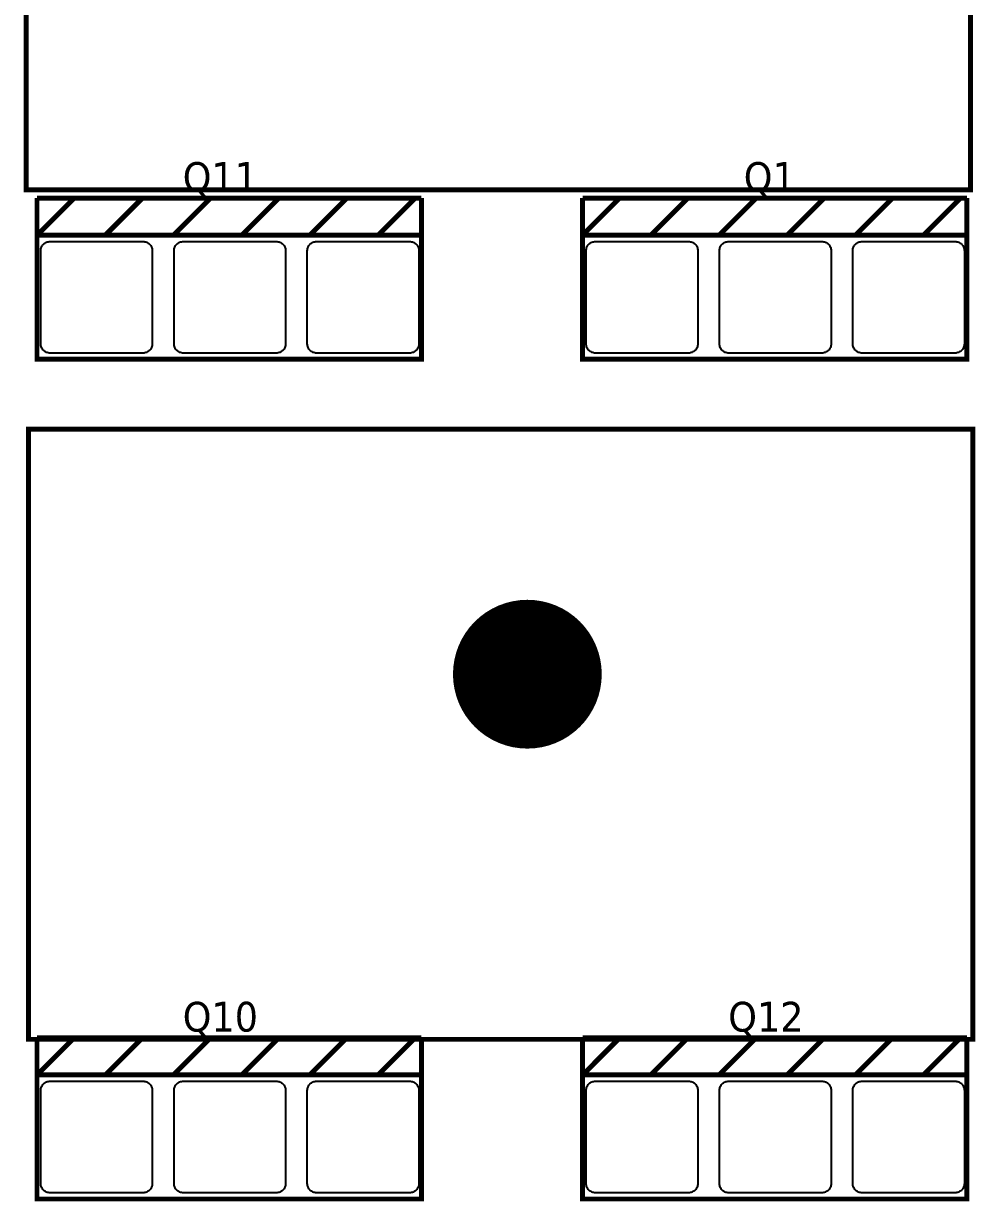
# Model space of a CAD drawing. Header units: millimetres. Extents: x 123.5 to 144.3, y 105.4 to 121.6.
# Drawn here: x 132.826 to 135.59, y 111.09 to 114.51 of the extents above; entities that cross this region are included whole.
import ezdxf

# ---------------------------------------------------------------- set-up
doc = ezdxf.new("R2010")
doc.units = ezdxf.units.MM
doc.layers.add('DESC', color=250, linetype='Continuous')
doc.styles.get("Standard").update_dxf_attribs({"font": 'tahoma.ttf'})

# ---------------------------------------------------------------- blocks, each defined once
blk = doc.blocks.new('EPAD')
at = {"const_width": 0.5}
blk.add_lwpolyline([(-0.25, 0, 1), (0.25, 0, 1)], format="xyb", close=True, dxfattribs=at)
blk = doc.blocks.new('PuenteH')
at = {"const_width": 0.008}
for points in [[(134.3395, 114.8517), (135.8631, 114.8517), (135.8631, 115.8359), (134.3395, 115.8359), (134.3395, 114.8517)], [(134.3395, 114.8517), (135.8631, 114.8517), (135.8631, 115.8359), (134.3395, 115.8359), (134.3395, 114.8517)], [(134.3395, 114.8517), (135.8631, 114.8517), (135.8631, 115.8359), (134.3395, 115.8359), (134.3395, 114.8517)], [(134.3572, 114.8384), (134.9772, 114.8384)], [(134.3572, 114.7784), (134.4172, 114.8384)], [(134.3572, 114.7784), (134.3572, 114.8384)], [(134.3572, 114.8384), (134.9772, 114.8384)], [(134.3572, 114.7784), (134.4172, 114.8384)], [(134.3572, 114.7784), (134.3572, 114.8384)], [(134.3572, 114.8384), (134.9772, 114.8384)], [(134.3572, 114.7784), (134.4172, 114.8384)], [(134.3572, 114.7784), (134.3572, 114.8384)], [(134.4672, 114.7784), (134.5272, 114.8384)], [(134.4672, 114.7784), (134.5272, 114.8384)], [(134.4672, 114.7784), (134.5272, 114.8384)], [(134.5772, 114.7784), (134.6372, 114.8384)], [(134.5772, 114.7784), (134.6372, 114.8384)], [(134.5772, 114.7784), (134.6372, 114.8384)], [(134.6872, 114.7784), (134.7472, 114.8384)], [(134.6872, 114.7784), (134.7472, 114.8384)], [(134.6872, 114.7784), (134.7472, 114.8384)], [(134.7972, 114.7784), (134.8572, 114.8384)], [(134.7972, 114.7784), (134.8572, 114.8384)], [(134.7972, 114.7784), (134.8572, 114.8384)], [(134.9072, 114.7784), (134.9672, 114.8384)], [(134.9072, 114.7784), (134.9672, 114.8384)], [(134.9072, 114.7784), (134.9672, 114.8384)], [(134.9072, 114.7784), (134.9672, 114.8384)], [(134.9072, 114.7784), (134.9672, 114.8384)], [(134.9072, 114.7784), (134.9672, 114.8384)], [(134.9772, 114.7784), (134.9772, 114.8384)], [(134.9772, 114.7784), (134.9772, 114.8384)], [(134.9772, 114.7784), (134.9772, 114.8384)], [(135.2372, 114.8384), (135.8572, 114.8384)], [(135.2372, 114.7784), (135.2972, 114.8384)], [(135.2372, 114.7784), (135.2372, 114.8384)], [(135.2372, 114.8384), (135.8572, 114.8384)], [(135.2372, 114.7784), (135.2972, 114.8384)], [(135.2372, 114.7784), (135.2372, 114.8384)], [(135.2372, 114.8384), (135.8572, 114.8384)], [(135.2372, 114.7784), (135.2972, 114.8384)], [(135.2372, 114.7784), (135.2372, 114.8384)], [(135.3472, 114.7784), (135.4072, 114.8384)], [(135.3472, 114.7784), (135.4072, 114.8384)], [(135.3472, 114.7784), (135.4072, 114.8384)], [(135.4572, 114.7784), (135.5172, 114.8384)], [(135.4572, 114.7784), (135.5172, 114.8384)], [(135.4572, 114.7784), (135.5172, 114.8384)], [(135.5672, 114.7784), (135.6272, 114.8384)], [(135.5672, 114.7784), (135.6272, 114.8384)], [(135.5672, 114.7784), (135.6272, 114.8384)], [(135.6772, 114.7784), (135.7372, 114.8384)], [(135.6772, 114.7784), (135.7372, 114.8384)], [(135.6772, 114.7784), (135.7372, 114.8384)], [(135.7872, 114.7784), (135.8472, 114.8384)], [(135.7872, 114.7784), (135.8472, 114.8384)], [(135.7872, 114.7784), (135.8472, 114.8384)], [(135.7872, 114.7784), (135.8472, 114.8384)], [(135.7872, 114.7784), (135.8472, 114.8384)], [(135.7872, 114.7784), (135.8472, 114.8384)], [(135.8572, 114.7784), (135.8572, 114.8384)], [(135.8572, 114.7784), (135.8572, 114.8384)], [(135.8572, 114.7784), (135.8572, 114.8384)], [(134.3572, 114.7784), (134.9772, 114.7784), (134.9772, 114.5784), (134.3572, 114.5784), (134.3572, 114.7784)], [(134.3572, 114.7784), (134.9772, 114.7784), (134.9772, 114.5784), (134.3572, 114.5784), (134.3572, 114.7784)], [(134.3572, 114.7784), (134.9772, 114.7784), (134.9772, 114.5784), (134.3572, 114.5784), (134.3572, 114.7784)], [(135.2372, 114.7784), (135.8572, 114.7784), (135.8572, 114.5784), (135.2372, 114.5784), (135.2372, 114.7784)], [(135.2372, 114.7784), (135.8572, 114.7784), (135.8572, 114.5784), (135.2372, 114.5784), (135.2372, 114.7784)], [(135.2372, 114.7784), (135.8572, 114.7784), (135.8572, 114.5784), (135.2372, 114.5784), (135.2372, 114.7784)], [(134.3434, 113.4816), (135.867, 113.4816), (135.867, 114.4658), (134.3434, 114.4658), (134.3434, 113.4816)], [(134.3434, 113.4816), (135.867, 113.4816), (135.867, 114.4658), (134.3434, 114.4658), (134.3434, 113.4816)], [(134.3434, 113.4816), (135.867, 113.4816), (135.867, 114.4658), (134.3434, 114.4658), (134.3434, 113.4816)], [(134.3572, 113.4841), (134.9772, 113.4841)], [(134.3572, 113.4241), (134.4172, 113.4841)], [(134.3572, 113.4241), (134.3572, 113.4841)], [(134.3572, 113.4841), (134.9772, 113.4841)], [(134.3572, 113.4241), (134.4172, 113.4841)], [(134.3572, 113.4241), (134.3572, 113.4841)], [(134.3572, 113.4841), (134.9772, 113.4841)], [(134.3572, 113.4241), (134.4172, 113.4841)], [(134.3572, 113.4241), (134.3572, 113.4841)], [(134.4672, 113.4241), (134.5272, 113.4841)], [(134.4672, 113.4241), (134.5272, 113.4841)], [(134.4672, 113.4241), (134.5272, 113.4841)], [(134.5772, 113.4241), (134.6372, 113.4841)], [(134.5772, 113.4241), (134.6372, 113.4841)], [(134.5772, 113.4241), (134.6372, 113.4841)], [(134.6872, 113.4241), (134.7472, 113.4841)], [(134.6872, 113.4241), (134.7472, 113.4841)], [(134.6872, 113.4241), (134.7472, 113.4841)], [(134.7972, 113.4241), (134.8572, 113.4841)], [(134.7972, 113.4241), (134.8572, 113.4841)], [(134.7972, 113.4241), (134.8572, 113.4841)], [(134.9072, 113.4241), (134.9672, 113.4841)], [(134.9072, 113.4241), (134.9672, 113.4841)], [(134.9072, 113.4241), (134.9672, 113.4841)], [(134.9072, 113.4241), (134.9672, 113.4841)], [(134.9072, 113.4241), (134.9672, 113.4841)], [(134.9072, 113.4241), (134.9672, 113.4841)], [(134.9772, 113.4241), (134.9772, 113.4841)], [(134.9772, 113.4241), (134.9772, 113.4841)], [(134.9772, 113.4241), (134.9772, 113.4841)], [(135.2372, 113.4841), (135.8572, 113.4841)], [(135.2372, 113.4241), (135.2972, 113.4841)], [(135.2372, 113.4241), (135.2372, 113.4841)], [(135.2372, 113.4841), (135.8572, 113.4841)], [(135.2372, 113.4241), (135.2972, 113.4841)], [(135.2372, 113.4241), (135.2372, 113.4841)], [(135.2372, 113.4841), (135.8572, 113.4841)], [(135.2372, 113.4241), (135.2972, 113.4841)], [(135.2372, 113.4241), (135.2372, 113.4841)], [(135.3472, 113.4241), (135.4072, 113.4841)], [(135.3472, 113.4241), (135.4072, 113.4841)], [(135.3472, 113.4241), (135.4072, 113.4841)], [(135.4572, 113.4241), (135.5172, 113.4841)], [(135.4572, 113.4241), (135.5172, 113.4841)], [(135.4572, 113.4241), (135.5172, 113.4841)], [(135.5672, 113.4241), (135.6272, 113.4841)], [(135.5672, 113.4241), (135.6272, 113.4841)], [(135.5672, 113.4241), (135.6272, 113.4841)], [(135.6772, 113.4241), (135.7372, 113.4841)], [(135.6772, 113.4241), (135.7372, 113.4841)], [(135.6772, 113.4241), (135.7372, 113.4841)], [(135.7872, 113.4241), (135.8472, 113.4841)], [(135.7872, 113.4241), (135.8472, 113.4841)], [(135.7872, 113.4241), (135.8472, 113.4841)], [(135.7872, 113.4241), (135.8472, 113.4841)], [(135.7872, 113.4241), (135.8472, 113.4841)], [(135.7872, 113.4241), (135.8472, 113.4841)], [(135.8572, 113.4241), (135.8572, 113.4841)], [(135.8572, 113.4241), (135.8572, 113.4841)], [(135.8572, 113.4241), (135.8572, 113.4841)], [(134.3572, 113.4241), (134.9772, 113.4241), (134.9772, 113.2241), (134.3572, 113.2241), (134.3572, 113.4241)], [(134.3572, 113.4241), (134.9772, 113.4241), (134.9772, 113.2241), (134.3572, 113.2241), (134.3572, 113.4241)], [(134.3572, 113.4241), (134.9772, 113.4241), (134.9772, 113.2241), (134.3572, 113.2241), (134.3572, 113.4241)], [(135.2372, 113.4241), (135.8572, 113.4241), (135.8572, 113.2241), (135.2372, 113.2241), (135.2372, 113.4241)], [(135.2372, 113.4241), (135.8572, 113.4241), (135.8572, 113.2241), (135.2372, 113.2241), (135.2372, 113.4241)], [(135.2372, 113.4241), (135.8572, 113.4241), (135.8572, 113.2241), (135.2372, 113.2241), (135.2372, 113.4241)]]:
    blk.add_lwpolyline(points, dxfattribs=at)
for points in [[(134.3782, 114.7684), (134.5282, 114.7684), (134.5298, 114.7684), (134.5313, 114.7681), (134.5327, 114.7678), (134.5341, 114.7673), (134.5354, 114.7667), (134.5367, 114.7659), (134.5378, 114.7651), (134.5389, 114.7641), (134.5399, 114.7631), (134.5407, 114.7619), (134.5415, 114.7607), (134.5421, 114.7594), (134.5426, 114.758), (134.5429, 114.7565), (134.5432, 114.755), (134.5432, 114.7534), (134.5432, 114.6034), (134.5432, 114.6019), (134.5429, 114.6004), (134.5426, 114.5989), (134.5421, 114.5975), (134.5415, 114.5962), (134.5407, 114.595), (134.5399, 114.5938), (134.5389, 114.5928), (134.5378, 114.5918), (134.5367, 114.591), (134.5354, 114.5902), (134.5341, 114.5896), (134.5327, 114.5891), (134.5313, 114.5887), (134.5298, 114.5885), (134.5282, 114.5884), (134.3782, 114.5884), (134.3767, 114.5885), (134.3752, 114.5887), (134.3737, 114.5891), (134.3723, 114.5896), (134.371, 114.5902), (134.3698, 114.591), (134.3686, 114.5918), (134.3676, 114.5928), (134.3666, 114.5938), (134.3658, 114.595), (134.365, 114.5962), (134.3644, 114.5975), (134.3639, 114.5989), (134.3635, 114.6004), (134.3633, 114.6019), (134.3632, 114.6034), (134.3632, 114.7534), (134.3633, 114.755), (134.3635, 114.7565), (134.3639, 114.758), (134.3644, 114.7594), (134.365, 114.7607), (134.3658, 114.7619), (134.3666, 114.7631), (134.3676, 114.7641), (134.3686, 114.7651), (134.3698, 114.7659), (134.371, 114.7667), (134.3723, 114.7673), (134.3737, 114.7678), (134.3752, 114.7681), (134.3767, 114.7684), (134.3782, 114.7684)], [(134.5932, 114.7684), (134.7432, 114.7684), (134.7448, 114.7684), (134.7463, 114.7681), (134.7477, 114.7678), (134.7491, 114.7673), (134.7504, 114.7667), (134.7517, 114.7659), (134.7528, 114.7651), (134.7539, 114.7641), (134.7549, 114.7631), (134.7557, 114.7619), (134.7565, 114.7607), (134.7571, 114.7594), (134.7576, 114.758), (134.7579, 114.7565), (134.7582, 114.755), (134.7582, 114.7534), (134.7582, 114.6034), (134.7582, 114.6019), (134.7579, 114.6004), (134.7576, 114.5989), (134.7571, 114.5975), (134.7565, 114.5962), (134.7557, 114.595), (134.7549, 114.5938), (134.7539, 114.5928), (134.7528, 114.5918), (134.7517, 114.591), (134.7504, 114.5902), (134.7491, 114.5896), (134.7477, 114.5891), (134.7463, 114.5887), (134.7448, 114.5885), (134.7432, 114.5884), (134.5932, 114.5884), (134.5917, 114.5885), (134.5902, 114.5887), (134.5887, 114.5891), (134.5873, 114.5896), (134.586, 114.5902), (134.5848, 114.591), (134.5836, 114.5918), (134.5826, 114.5928), (134.5816, 114.5938), (134.5808, 114.595), (134.58, 114.5962), (134.5794, 114.5975), (134.5789, 114.5989), (134.5785, 114.6004), (134.5783, 114.6019), (134.5782, 114.6034), (134.5782, 114.7534), (134.5783, 114.755), (134.5785, 114.7565), (134.5789, 114.758), (134.5794, 114.7594), (134.58, 114.7607), (134.5808, 114.7619), (134.5816, 114.7631), (134.5826, 114.7641), (134.5836, 114.7651), (134.5848, 114.7659), (134.586, 114.7667), (134.5873, 114.7673), (134.5887, 114.7678), (134.5902, 114.7681), (134.5917, 114.7684), (134.5932, 114.7684)], [(134.8082, 114.7684), (134.9582, 114.7684), (134.9598, 114.7684), (134.9613, 114.7681), (134.9627, 114.7678), (134.9641, 114.7673), (134.9654, 114.7667), (134.9667, 114.7659), (134.9678, 114.7651), (134.9689, 114.7641), (134.9699, 114.7631), (134.9707, 114.7619), (134.9715, 114.7607), (134.9721, 114.7594), (134.9726, 114.758), (134.9729, 114.7565), (134.9732, 114.755), (134.9732, 114.7534), (134.9732, 114.6034), (134.9732, 114.6019), (134.9729, 114.6004), (134.9726, 114.5989), (134.9721, 114.5975), (134.9715, 114.5962), (134.9707, 114.595), (134.9699, 114.5938), (134.9689, 114.5928), (134.9678, 114.5918), (134.9667, 114.591), (134.9654, 114.5902), (134.9641, 114.5896), (134.9627, 114.5891), (134.9613, 114.5887), (134.9598, 114.5885), (134.9582, 114.5884), (134.8082, 114.5884), (134.8067, 114.5885), (134.8052, 114.5887), (134.8037, 114.5891), (134.8023, 114.5896), (134.801, 114.5902), (134.7998, 114.591), (134.7986, 114.5918), (134.7976, 114.5928), (134.7966, 114.5938), (134.7958, 114.595), (134.795, 114.5962), (134.7944, 114.5975), (134.7939, 114.5989), (134.7935, 114.6004), (134.7933, 114.6019), (134.7932, 114.6034), (134.7932, 114.7534), (134.7933, 114.755), (134.7935, 114.7565), (134.7939, 114.758), (134.7944, 114.7594), (134.795, 114.7607), (134.7958, 114.7619), (134.7966, 114.7631), (134.7976, 114.7641), (134.7986, 114.7651), (134.7998, 114.7659), (134.801, 114.7667), (134.8023, 114.7673), (134.8037, 114.7678), (134.8052, 114.7681), (134.8067, 114.7684), (134.8082, 114.7684)], [(135.2582, 114.7684), (135.4082, 114.7684), (135.4097, 114.7684), (135.4112, 114.7681), (135.4127, 114.7678), (135.4141, 114.7673), (135.4154, 114.7667), (135.4166, 114.7659), (135.4178, 114.7651), (135.4188, 114.7641), (135.4198, 114.7631), (135.4206, 114.7619), (135.4214, 114.7607), (135.422, 114.7594), (135.4225, 114.758), (135.4229, 114.7565), (135.4231, 114.755), (135.4232, 114.7534), (135.4232, 114.6034), (135.4231, 114.6019), (135.4229, 114.6004), (135.4225, 114.5989), (135.422, 114.5975), (135.4214, 114.5962), (135.4206, 114.595), (135.4198, 114.5938), (135.4188, 114.5928), (135.4178, 114.5918), (135.4166, 114.591), (135.4154, 114.5902), (135.4141, 114.5896), (135.4127, 114.5891), (135.4112, 114.5887), (135.4097, 114.5885), (135.4082, 114.5884), (135.2582, 114.5884), (135.2566, 114.5885), (135.2551, 114.5887), (135.2536, 114.5891), (135.2522, 114.5896), (135.2509, 114.5902), (135.2497, 114.591), (135.2485, 114.5918), (135.2475, 114.5928), (135.2465, 114.5938), (135.2457, 114.595), (135.2449, 114.5962), (135.2443, 114.5975), (135.2438, 114.5989), (135.2435, 114.6004), (135.2432, 114.6019), (135.2432, 114.6034), (135.2432, 114.7534), (135.2432, 114.755), (135.2435, 114.7565), (135.2438, 114.758), (135.2443, 114.7594), (135.2449, 114.7607), (135.2457, 114.7619), (135.2465, 114.7631), (135.2475, 114.7641), (135.2485, 114.7651), (135.2497, 114.7659), (135.2509, 114.7667), (135.2522, 114.7673), (135.2536, 114.7678), (135.2551, 114.7681), (135.2566, 114.7684), (135.2582, 114.7684)], [(135.4732, 114.7684), (135.6232, 114.7684), (135.6247, 114.7684), (135.6262, 114.7681), (135.6277, 114.7678), (135.6291, 114.7673), (135.6304, 114.7667), (135.6316, 114.7659), (135.6328, 114.7651), (135.6338, 114.7641), (135.6348, 114.7631), (135.6356, 114.7619), (135.6364, 114.7607), (135.637, 114.7594), (135.6375, 114.758), (135.6379, 114.7565), (135.6381, 114.755), (135.6382, 114.7534), (135.6382, 114.6034), (135.6381, 114.6019), (135.6379, 114.6004), (135.6375, 114.5989), (135.637, 114.5975), (135.6364, 114.5962), (135.6356, 114.595), (135.6348, 114.5938), (135.6338, 114.5928), (135.6328, 114.5918), (135.6316, 114.591), (135.6304, 114.5902), (135.6291, 114.5896), (135.6277, 114.5891), (135.6262, 114.5887), (135.6247, 114.5885), (135.6232, 114.5884), (135.4732, 114.5884), (135.4716, 114.5885), (135.4701, 114.5887), (135.4686, 114.5891), (135.4672, 114.5896), (135.4659, 114.5902), (135.4647, 114.591), (135.4635, 114.5918), (135.4625, 114.5928), (135.4615, 114.5938), (135.4607, 114.595), (135.4599, 114.5962), (135.4593, 114.5975), (135.4588, 114.5989), (135.4585, 114.6004), (135.4582, 114.6019), (135.4582, 114.6034), (135.4582, 114.7534), (135.4582, 114.755), (135.4585, 114.7565), (135.4588, 114.758), (135.4593, 114.7594), (135.4599, 114.7607), (135.4607, 114.7619), (135.4615, 114.7631), (135.4625, 114.7641), (135.4635, 114.7651), (135.4647, 114.7659), (135.4659, 114.7667), (135.4672, 114.7673), (135.4686, 114.7678), (135.4701, 114.7681), (135.4716, 114.7684), (135.4732, 114.7684)], [(135.6882, 114.7684), (135.8382, 114.7684), (135.8397, 114.7684), (135.8412, 114.7681), (135.8427, 114.7678), (135.8441, 114.7673), (135.8454, 114.7667), (135.8466, 114.7659), (135.8478, 114.7651), (135.8488, 114.7641), (135.8498, 114.7631), (135.8506, 114.7619), (135.8514, 114.7607), (135.852, 114.7594), (135.8525, 114.758), (135.8529, 114.7565), (135.8531, 114.755), (135.8532, 114.7534), (135.8532, 114.6034), (135.8531, 114.6019), (135.8529, 114.6004), (135.8525, 114.5989), (135.852, 114.5975), (135.8514, 114.5962), (135.8506, 114.595), (135.8498, 114.5938), (135.8488, 114.5928), (135.8478, 114.5918), (135.8466, 114.591), (135.8454, 114.5902), (135.8441, 114.5896), (135.8427, 114.5891), (135.8412, 114.5887), (135.8397, 114.5885), (135.8382, 114.5884), (135.6882, 114.5884), (135.6866, 114.5885), (135.6851, 114.5887), (135.6836, 114.5891), (135.6822, 114.5896), (135.6809, 114.5902), (135.6797, 114.591), (135.6785, 114.5918), (135.6775, 114.5928), (135.6765, 114.5938), (135.6757, 114.595), (135.6749, 114.5962), (135.6743, 114.5975), (135.6738, 114.5989), (135.6735, 114.6004), (135.6732, 114.6019), (135.6732, 114.6034), (135.6732, 114.7534), (135.6732, 114.755), (135.6735, 114.7565), (135.6738, 114.758), (135.6743, 114.7594), (135.6749, 114.7607), (135.6757, 114.7619), (135.6765, 114.7631), (135.6775, 114.7641), (135.6785, 114.7651), (135.6797, 114.7659), (135.6809, 114.7667), (135.6822, 114.7673), (135.6836, 114.7678), (135.6851, 114.7681), (135.6866, 114.7684), (135.6882, 114.7684)], [(134.3782, 113.4141), (134.5282, 113.4141), (134.5298, 113.414), (134.5313, 113.4138), (134.5327, 113.4135), (134.5341, 113.413), (134.5354, 113.4123), (134.5367, 113.4116), (134.5378, 113.4107), (134.5389, 113.4098), (134.5399, 113.4087), (134.5407, 113.4076), (134.5415, 113.4063), (134.5421, 113.405), (134.5426, 113.4036), (134.5429, 113.4022), (134.5432, 113.4007), (134.5432, 113.3991), (134.5432, 113.2491), (134.5432, 113.2476), (134.5429, 113.2461), (134.5426, 113.2446), (134.5421, 113.2432), (134.5415, 113.2419), (134.5407, 113.2407), (134.5399, 113.2395), (134.5389, 113.2385), (134.5378, 113.2375), (134.5367, 113.2366), (134.5354, 113.2359), (134.5341, 113.2353), (134.5327, 113.2348), (134.5313, 113.2344), (134.5298, 113.2342), (134.5282, 113.2341), (134.3782, 113.2341), (134.3767, 113.2342), (134.3752, 113.2344), (134.3737, 113.2348), (134.3723, 113.2353), (134.371, 113.2359), (134.3698, 113.2366), (134.3686, 113.2375), (134.3676, 113.2385), (134.3666, 113.2395), (134.3658, 113.2407), (134.365, 113.2419), (134.3644, 113.2432), (134.3639, 113.2446), (134.3635, 113.2461), (134.3633, 113.2476), (134.3632, 113.2491), (134.3632, 113.3991), (134.3633, 113.4007), (134.3635, 113.4022), (134.3639, 113.4036), (134.3644, 113.405), (134.365, 113.4063), (134.3658, 113.4076), (134.3666, 113.4087), (134.3676, 113.4098), (134.3686, 113.4107), (134.3698, 113.4116), (134.371, 113.4123), (134.3723, 113.413), (134.3737, 113.4135), (134.3752, 113.4138), (134.3767, 113.414), (134.3782, 113.4141)], [(134.5932, 113.4141), (134.7432, 113.4141), (134.7448, 113.414), (134.7463, 113.4138), (134.7477, 113.4135), (134.7491, 113.413), (134.7504, 113.4123), (134.7517, 113.4116), (134.7528, 113.4107), (134.7539, 113.4098), (134.7549, 113.4087), (134.7557, 113.4076), (134.7565, 113.4063), (134.7571, 113.405), (134.7576, 113.4036), (134.7579, 113.4022), (134.7582, 113.4007), (134.7582, 113.3991), (134.7582, 113.2491), (134.7582, 113.2476), (134.7579, 113.2461), (134.7576, 113.2446), (134.7571, 113.2432), (134.7565, 113.2419), (134.7557, 113.2407), (134.7549, 113.2395), (134.7539, 113.2385), (134.7528, 113.2375), (134.7517, 113.2366), (134.7504, 113.2359), (134.7491, 113.2353), (134.7477, 113.2348), (134.7463, 113.2344), (134.7448, 113.2342), (134.7432, 113.2341), (134.5932, 113.2341), (134.5917, 113.2342), (134.5902, 113.2344), (134.5887, 113.2348), (134.5873, 113.2353), (134.586, 113.2359), (134.5848, 113.2366), (134.5836, 113.2375), (134.5826, 113.2385), (134.5816, 113.2395), (134.5808, 113.2407), (134.58, 113.2419), (134.5794, 113.2432), (134.5789, 113.2446), (134.5785, 113.2461), (134.5783, 113.2476), (134.5782, 113.2491), (134.5782, 113.3991), (134.5783, 113.4007), (134.5785, 113.4022), (134.5789, 113.4036), (134.5794, 113.405), (134.58, 113.4063), (134.5808, 113.4076), (134.5816, 113.4087), (134.5826, 113.4098), (134.5836, 113.4107), (134.5848, 113.4116), (134.586, 113.4123), (134.5873, 113.413), (134.5887, 113.4135), (134.5902, 113.4138), (134.5917, 113.414), (134.5932, 113.4141)], [(134.8082, 113.4141), (134.9582, 113.4141), (134.9598, 113.414), (134.9613, 113.4138), (134.9627, 113.4135), (134.9641, 113.413), (134.9654, 113.4123), (134.9667, 113.4116), (134.9678, 113.4107), (134.9689, 113.4098), (134.9699, 113.4087), (134.9707, 113.4076), (134.9715, 113.4063), (134.9721, 113.405), (134.9726, 113.4036), (134.9729, 113.4022), (134.9732, 113.4007), (134.9732, 113.3991), (134.9732, 113.2491), (134.9732, 113.2476), (134.9729, 113.2461), (134.9726, 113.2446), (134.9721, 113.2432), (134.9715, 113.2419), (134.9707, 113.2407), (134.9699, 113.2395), (134.9689, 113.2385), (134.9678, 113.2375), (134.9667, 113.2366), (134.9654, 113.2359), (134.9641, 113.2353), (134.9627, 113.2348), (134.9613, 113.2344), (134.9598, 113.2342), (134.9582, 113.2341), (134.8082, 113.2341), (134.8067, 113.2342), (134.8052, 113.2344), (134.8037, 113.2348), (134.8023, 113.2353), (134.801, 113.2359), (134.7998, 113.2366), (134.7986, 113.2375), (134.7976, 113.2385), (134.7966, 113.2395), (134.7958, 113.2407), (134.795, 113.2419), (134.7944, 113.2432), (134.7939, 113.2446), (134.7935, 113.2461), (134.7933, 113.2476), (134.7932, 113.2491), (134.7932, 113.3991), (134.7933, 113.4007), (134.7935, 113.4022), (134.7939, 113.4036), (134.7944, 113.405), (134.795, 113.4063), (134.7958, 113.4076), (134.7966, 113.4087), (134.7976, 113.4098), (134.7986, 113.4107), (134.7998, 113.4116), (134.801, 113.4123), (134.8023, 113.413), (134.8037, 113.4135), (134.8052, 113.4138), (134.8067, 113.414), (134.8082, 113.4141)], [(135.2582, 113.4141), (135.4082, 113.4141), (135.4097, 113.414), (135.4112, 113.4138), (135.4127, 113.4135), (135.4141, 113.413), (135.4154, 113.4123), (135.4166, 113.4116), (135.4178, 113.4107), (135.4188, 113.4098), (135.4198, 113.4087), (135.4206, 113.4076), (135.4214, 113.4063), (135.422, 113.405), (135.4225, 113.4036), (135.4229, 113.4022), (135.4231, 113.4007), (135.4232, 113.3991), (135.4232, 113.2491), (135.4231, 113.2476), (135.4229, 113.2461), (135.4225, 113.2446), (135.422, 113.2432), (135.4214, 113.2419), (135.4206, 113.2407), (135.4198, 113.2395), (135.4188, 113.2385), (135.4178, 113.2375), (135.4166, 113.2366), (135.4154, 113.2359), (135.4141, 113.2353), (135.4127, 113.2348), (135.4112, 113.2344), (135.4097, 113.2342), (135.4082, 113.2341), (135.2582, 113.2341), (135.2566, 113.2342), (135.2551, 113.2344), (135.2536, 113.2348), (135.2522, 113.2353), (135.2509, 113.2359), (135.2497, 113.2366), (135.2485, 113.2375), (135.2475, 113.2385), (135.2465, 113.2395), (135.2457, 113.2407), (135.2449, 113.2419), (135.2443, 113.2432), (135.2438, 113.2446), (135.2435, 113.2461), (135.2432, 113.2476), (135.2432, 113.2491), (135.2432, 113.3991), (135.2432, 113.4007), (135.2435, 113.4022), (135.2438, 113.4036), (135.2443, 113.405), (135.2449, 113.4063), (135.2457, 113.4076), (135.2465, 113.4087), (135.2475, 113.4098), (135.2485, 113.4107), (135.2497, 113.4116), (135.2509, 113.4123), (135.2522, 113.413), (135.2536, 113.4135), (135.2551, 113.4138), (135.2566, 113.414), (135.2582, 113.4141)], [(135.4732, 113.4141), (135.6232, 113.4141), (135.6247, 113.414), (135.6262, 113.4138), (135.6277, 113.4135), (135.6291, 113.413), (135.6304, 113.4123), (135.6316, 113.4116), (135.6328, 113.4107), (135.6338, 113.4098), (135.6348, 113.4087), (135.6356, 113.4076), (135.6364, 113.4063), (135.637, 113.405), (135.6375, 113.4036), (135.6379, 113.4022), (135.6381, 113.4007), (135.6382, 113.3991), (135.6382, 113.2491), (135.6381, 113.2476), (135.6379, 113.2461), (135.6375, 113.2446), (135.637, 113.2432), (135.6364, 113.2419), (135.6356, 113.2407), (135.6348, 113.2395), (135.6338, 113.2385), (135.6328, 113.2375), (135.6316, 113.2366), (135.6304, 113.2359), (135.6291, 113.2353), (135.6277, 113.2348), (135.6262, 113.2344), (135.6247, 113.2342), (135.6232, 113.2341), (135.4732, 113.2341), (135.4716, 113.2342), (135.4701, 113.2344), (135.4686, 113.2348), (135.4672, 113.2353), (135.4659, 113.2359), (135.4647, 113.2366), (135.4635, 113.2375), (135.4625, 113.2385), (135.4615, 113.2395), (135.4607, 113.2407), (135.4599, 113.2419), (135.4593, 113.2432), (135.4588, 113.2446), (135.4585, 113.2461), (135.4582, 113.2476), (135.4582, 113.2491), (135.4582, 113.3991), (135.4582, 113.4007), (135.4585, 113.4022), (135.4588, 113.4036), (135.4593, 113.405), (135.4599, 113.4063), (135.4607, 113.4076), (135.4615, 113.4087), (135.4625, 113.4098), (135.4635, 113.4107), (135.4647, 113.4116), (135.4659, 113.4123), (135.4672, 113.413), (135.4686, 113.4135), (135.4701, 113.4138), (135.4716, 113.414), (135.4732, 113.4141)], [(135.6882, 113.4141), (135.8382, 113.4141), (135.8397, 113.414), (135.8412, 113.4138), (135.8427, 113.4135), (135.8441, 113.413), (135.8454, 113.4123), (135.8466, 113.4116), (135.8478, 113.4107), (135.8488, 113.4098), (135.8498, 113.4087), (135.8506, 113.4076), (135.8514, 113.4063), (135.852, 113.405), (135.8525, 113.4036), (135.8529, 113.4022), (135.8531, 113.4007), (135.8532, 113.3991), (135.8532, 113.2491), (135.8531, 113.2476), (135.8529, 113.2461), (135.8525, 113.2446), (135.852, 113.2432), (135.8514, 113.2419), (135.8506, 113.2407), (135.8498, 113.2395), (135.8488, 113.2385), (135.8478, 113.2375), (135.8466, 113.2366), (135.8454, 113.2359), (135.8441, 113.2353), (135.8427, 113.2348), (135.8412, 113.2344), (135.8397, 113.2342), (135.8382, 113.2341), (135.6882, 113.2341), (135.6866, 113.2342), (135.6851, 113.2344), (135.6836, 113.2348), (135.6822, 113.2353), (135.6809, 113.2359), (135.6797, 113.2366), (135.6785, 113.2375), (135.6775, 113.2385), (135.6765, 113.2395), (135.6757, 113.2407), (135.6749, 113.2419), (135.6743, 113.2432), (135.6738, 113.2446), (135.6735, 113.2461), (135.6732, 113.2476), (135.6732, 113.2491), (135.6732, 113.3991), (135.6732, 113.4007), (135.6735, 113.4022), (135.6738, 113.4036), (135.6743, 113.405), (135.6749, 113.4063), (135.6757, 113.4076), (135.6765, 113.4087), (135.6775, 113.4098), (135.6785, 113.4107), (135.6797, 113.4116), (135.6809, 113.4123), (135.6822, 113.413), (135.6836, 113.4135), (135.6851, 113.4138), (135.6866, 113.414), (135.6882, 113.4141)]]:
    blk.add_lwpolyline(points, close=True)
at = {"xscale": 0.24, "yscale": 0.24}
blk.add_blockref('EPAD', (135.1482, 114.0705), dxfattribs=at)
at = {"width": 1.041667}
for s, p in [('Q11', (134.5922, 114.8484)), ('Q11', (134.5922, 114.8484)), ('Q11', (134.5922, 114.8484)), ('Q1', (135.4972, 114.8484)), ('Q1', (135.4972, 114.8484)), ('Q1', (135.4972, 114.8484)), ('Q10', (134.5922, 113.4941)), ('Q10', (134.5922, 113.4941)), ('Q10', (134.5922, 113.4941)), ('Q12', (135.4722, 113.4941)), ('Q12', (135.4722, 113.4941)), ('Q12', (135.4722, 113.4941))]:
    blk.add_text(s, height=0.048, dxfattribs=at).set_placement(p)

msp = doc.modelspace()

# ---------------------------------------------------------------- block references
at = {"layer": 'DESC', "xscale": 1.8, "yscale": 1.8, "zscale": 1.8}
msp.add_blockref('PuenteH', (-108.9777, -92.7063), dxfattribs=at)

doc.saveas('drawing.dxf')
